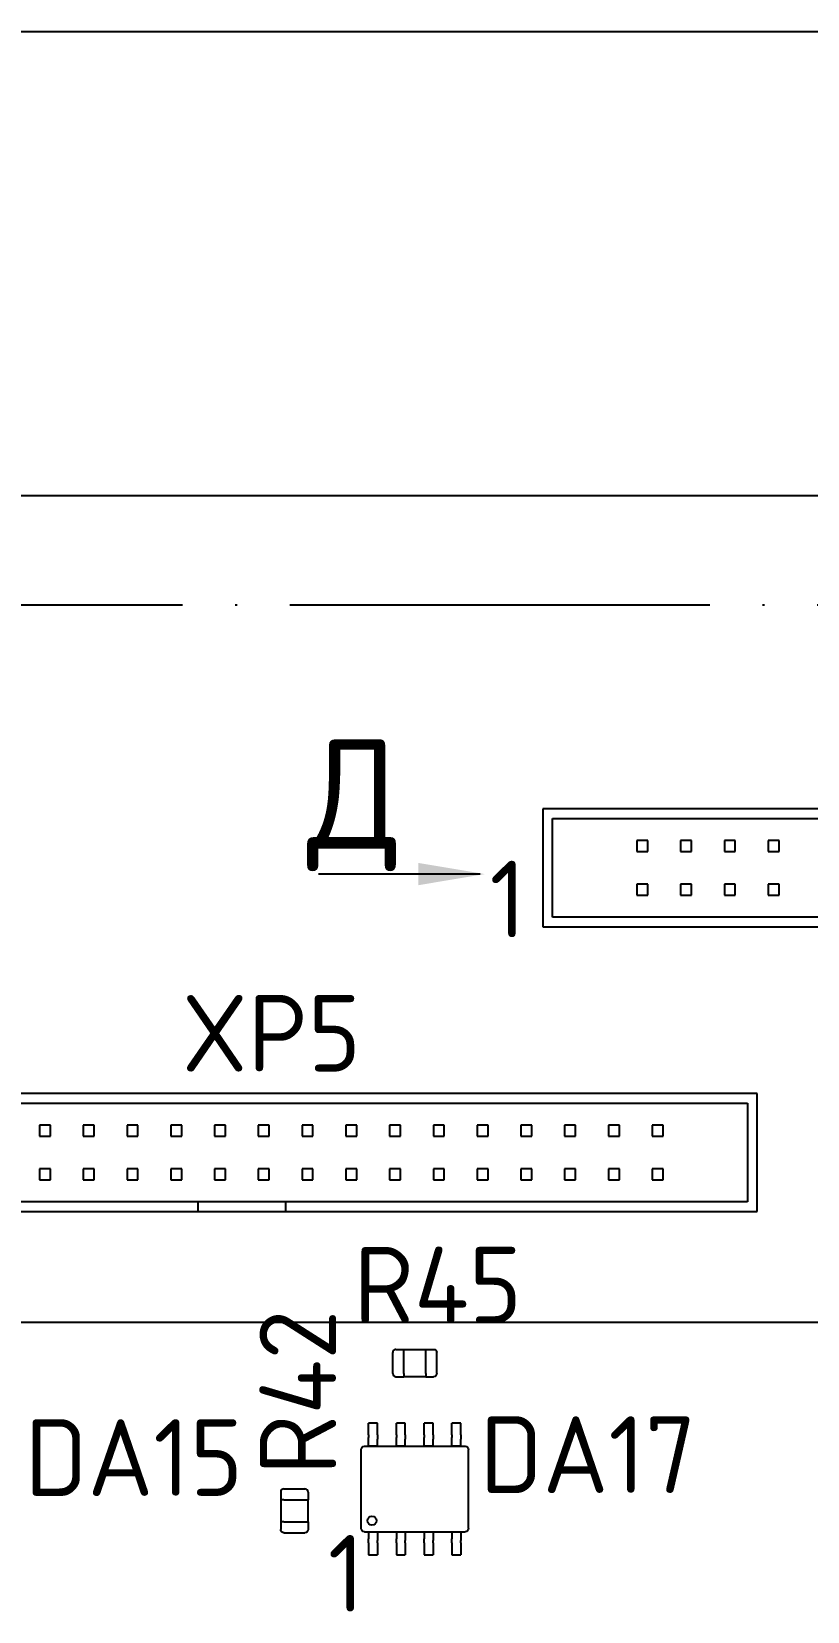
# Model space of a CAD drawing. Extents: x -34 to 51106, y -14166 to 1700.
# Drawn here: x 1115.7 to 1151.1, y 157.1 to 229.2 of the extents above; entities that cross this region are included whole.
import ezdxf

# ---------------------------------------------------------------- set-up
doc = ezdxf.new("R2010")
doc.units = 0
doc.linetypes.add('ACAD_ISO04W100', pattern=[30, 24, -3, 0, -3])
doc.layers.get('0').update_dxf_attribs({"linetype": 'CONTINUOUS'})
for name, color, linetype in [('ВИДЫ', 30, 'CONTINUOUS'), ('РАЗМЕРЫ', 2, 'CONTINUOUS'), ('ТЕКСТ', 4, 'CONTINUOUS')]:
    doc.layers.add(name, color=color, linetype=linetype)
doc.styles.add('GOST_TYPE_B', font='GOST_B.TTF', dxfattribs={"height": 3.5})

msp = doc.modelspace()

# ---------------------------------------------------------------- linework, layer by layer
at = {"linetype": 'CONTINUOUS'}
for p, q in [((1051.7956, 208.0423), (1331.7956, 208.0423)), ((1139.0457, 193.7423), (1139.0457, 188.3423)), ((1186.1457, 193.7423), (1139.0457, 193.7423)), ((1139.4957, 193.2923), (1185.6957, 193.2923)), ((1139.4957, 188.7923), (1139.4957, 193.2923)), ((1143.3457, 192.2923), (1143.3457, 191.7923)), ((1143.8457, 192.2923), (1143.3457, 192.2923)), ((1143.8457, 191.7923), (1143.8457, 192.2923)), ((1145.3457, 192.2923), (1145.3457, 191.7923)), ((1145.8457, 192.2923), (1145.3457, 192.2923)), ((1145.8457, 191.7923), (1145.8457, 192.2923)), ((1147.3457, 192.2923), (1147.3457, 191.7923)), ((1147.8457, 192.2923), (1147.3457, 192.2923)), ((1147.8457, 191.7923), (1147.8457, 192.2923)), ((1149.3457, 192.2923), (1149.3457, 191.7923)), ((1149.8457, 192.2923), (1149.3457, 192.2923)), ((1149.8457, 191.7923), (1149.8457, 192.2923)), ((1143.3457, 191.7923), (1143.8457, 191.7923)), ((1145.3457, 191.7923), (1145.8457, 191.7923)), ((1147.3457, 191.7923), (1147.8457, 191.7923)), ((1149.3457, 191.7923), (1149.8457, 191.7923)), ((1143.3457, 190.2923), (1143.3457, 189.7923)), ((1143.8457, 190.2923), (1143.3457, 190.2923)), ((1143.3457, 189.7923), (1143.8457, 189.7923)), ((1143.8457, 189.7923), (1143.8457, 190.2923)), ((1145.3457, 190.2923), (1145.3457, 189.7923)), ((1145.8457, 190.2923), (1145.3457, 190.2923)), ((1145.3457, 189.7923), (1145.8457, 189.7923)), ((1145.8457, 189.7923), (1145.8457, 190.2923)), ((1147.3457, 190.2923), (1147.3457, 189.7923)), ((1147.8457, 190.2923), (1147.3457, 190.2923)), ((1147.3457, 189.7923), (1147.8457, 189.7923)), ((1147.8457, 189.7923), (1147.8457, 190.2923)), ((1149.3457, 190.2923), (1149.3457, 189.7923)), ((1149.8457, 190.2923), (1149.3457, 190.2923)), ((1149.3457, 189.7923), (1149.8457, 189.7923)), ((1149.8457, 189.7923), (1149.8457, 190.2923)), ((1139.0457, 188.3423), (1160.5957, 188.3423)), ((1160.5957, 188.7923), (1139.4957, 188.7923)), ((1148.8457, 180.7423), (1101.7457, 180.7423)), ((1148.8457, 175.3423), (1148.8457, 180.7423)), ((1102.1957, 180.2923), (1148.3957, 180.2923)), ((1148.3957, 180.2923), (1148.3957, 175.7923)), ((1116.0457, 179.2923), (1116.0457, 178.7923)), ((1116.5457, 179.2923), (1116.0457, 179.2923)), ((1116.5457, 178.7923), (1116.5457, 179.2923)), ((1118.0457, 179.2923), (1118.0457, 178.7923)), ((1118.5457, 179.2923), (1118.0457, 179.2923)), ((1118.5457, 178.7923), (1118.5457, 179.2923)), ((1120.0457, 179.2923), (1120.0457, 178.7923)), ((1120.5457, 179.2923), (1120.0457, 179.2923)), ((1120.5457, 178.7923), (1120.5457, 179.2923)), ((1122.0457, 179.2923), (1122.0457, 178.7923)), ((1122.5457, 179.2923), (1122.0457, 179.2923)), ((1122.5457, 178.7923), (1122.5457, 179.2923)), ((1124.0457, 179.2923), (1124.0457, 178.7923)), ((1124.5457, 179.2923), (1124.0457, 179.2923)), ((1124.5457, 178.7923), (1124.5457, 179.2923)), ((1126.0457, 179.2923), (1126.0457, 178.7923)), ((1126.5457, 179.2923), (1126.0457, 179.2923)), ((1126.5457, 178.7923), (1126.5457, 179.2923)), ((1128.0457, 179.2923), (1128.0457, 178.7923)), ((1128.5457, 179.2923), (1128.0457, 179.2923)), ((1128.5457, 178.7923), (1128.5457, 179.2923)), ((1130.0457, 179.2923), (1130.0457, 178.7923)), ((1130.5457, 179.2923), (1130.0457, 179.2923)), ((1130.5457, 178.7923), (1130.5457, 179.2923)), ((1132.0457, 179.2923), (1132.0457, 178.7923)), ((1132.5457, 179.2923), (1132.0457, 179.2923)), ((1132.5457, 178.7923), (1132.5457, 179.2923)), ((1134.0457, 179.2923), (1134.0457, 178.7923)), ((1134.5457, 179.2923), (1134.0457, 179.2923)), ((1134.5457, 178.7923), (1134.5457, 179.2923)), ((1136.0457, 179.2923), (1136.0457, 178.7923)), ((1136.5457, 179.2923), (1136.0457, 179.2923)), ((1136.5457, 178.7923), (1136.5457, 179.2923)), ((1138.0457, 179.2923), (1138.0457, 178.7923)), ((1138.5457, 179.2923), (1138.0457, 179.2923)), ((1138.5457, 178.7923), (1138.5457, 179.2923)), ((1140.0457, 179.2923), (1140.0457, 178.7923)), ((1140.5457, 179.2923), (1140.0457, 179.2923)), ((1140.5457, 178.7923), (1140.5457, 179.2923)), ((1142.0457, 179.2923), (1142.0457, 178.7923)), ((1142.5457, 179.2923), (1142.0457, 179.2923)), ((1142.5457, 178.7923), (1142.5457, 179.2923)), ((1144.0457, 179.2923), (1144.0457, 178.7923)), ((1144.5457, 179.2923), (1144.0457, 179.2923)), ((1144.5457, 178.7923), (1144.5457, 179.2923)), ((1116.0457, 178.7923), (1116.5457, 178.7923)), ((1118.0457, 178.7923), (1118.5457, 178.7923)), ((1120.0457, 178.7923), (1120.5457, 178.7923)), ((1122.0457, 178.7923), (1122.5457, 178.7923)), ((1124.0457, 178.7923), (1124.5457, 178.7923)), ((1126.0457, 178.7923), (1126.5457, 178.7923)), ((1128.0457, 178.7923), (1128.5457, 178.7923)), ((1130.0457, 178.7923), (1130.5457, 178.7923)), ((1132.0457, 178.7923), (1132.5457, 178.7923)), ((1134.0457, 178.7923), (1134.5457, 178.7923)), ((1136.0457, 178.7923), (1136.5457, 178.7923)), ((1138.0457, 178.7923), (1138.5457, 178.7923)), ((1140.0457, 178.7923), (1140.5457, 178.7923)), ((1142.0457, 178.7923), (1142.5457, 178.7923)), ((1144.0457, 178.7923), (1144.5457, 178.7923)), ((1116.0457, 177.2923), (1116.0457, 176.7923)), ((1116.5457, 177.2923), (1116.0457, 177.2923)), ((1116.0457, 176.7923), (1116.5457, 176.7923)), ((1116.5457, 176.7923), (1116.5457, 177.2923)), ((1118.0457, 177.2923), (1118.0457, 176.7923)), ((1118.5457, 177.2923), (1118.0457, 177.2923)), ((1118.0457, 176.7923), (1118.5457, 176.7923)), ((1118.5457, 176.7923), (1118.5457, 177.2923)), ((1120.0457, 177.2923), (1120.0457, 176.7923)), ((1120.5457, 177.2923), (1120.0457, 177.2923)), ((1120.0457, 176.7923), (1120.5457, 176.7923)), ((1120.5457, 176.7923), (1120.5457, 177.2923)), ((1122.0457, 177.2923), (1122.0457, 176.7923)), ((1122.5457, 177.2923), (1122.0457, 177.2923)), ((1122.0457, 176.7923), (1122.5457, 176.7923)), ((1122.5457, 176.7923), (1122.5457, 177.2923)), ((1124.0457, 177.2923), (1124.0457, 176.7923)), ((1124.5457, 177.2923), (1124.0457, 177.2923)), ((1124.0457, 176.7923), (1124.5457, 176.7923)), ((1124.5457, 176.7923), (1124.5457, 177.2923)), ((1126.0457, 177.2923), (1126.0457, 176.7923)), ((1126.5457, 177.2923), (1126.0457, 177.2923)), ((1126.0457, 176.7923), (1126.5457, 176.7923)), ((1126.5457, 176.7923), (1126.5457, 177.2923)), ((1128.0457, 177.2923), (1128.0457, 176.7923)), ((1128.5457, 177.2923), (1128.0457, 177.2923)), ((1128.0457, 176.7923), (1128.5457, 176.7923)), ((1128.5457, 176.7923), (1128.5457, 177.2923)), ((1130.0457, 177.2923), (1130.0457, 176.7923)), ((1130.5457, 177.2923), (1130.0457, 177.2923)), ((1130.0457, 176.7923), (1130.5457, 176.7923)), ((1130.5457, 176.7923), (1130.5457, 177.2923)), ((1132.0457, 177.2923), (1132.0457, 176.7923)), ((1132.5457, 177.2923), (1132.0457, 177.2923)), ((1132.0457, 176.7923), (1132.5457, 176.7923)), ((1132.5457, 176.7923), (1132.5457, 177.2923)), ((1134.0457, 177.2923), (1134.0457, 176.7923)), ((1134.5457, 177.2923), (1134.0457, 177.2923)), ((1134.0457, 176.7923), (1134.5457, 176.7923)), ((1134.5457, 176.7923), (1134.5457, 177.2923)), ((1136.0457, 177.2923), (1136.0457, 176.7923)), ((1136.5457, 177.2923), (1136.0457, 177.2923)), ((1136.0457, 176.7923), (1136.5457, 176.7923)), ((1136.5457, 176.7923), (1136.5457, 177.2923)), ((1138.0457, 177.2923), (1138.0457, 176.7923)), ((1138.5457, 177.2923), (1138.0457, 177.2923)), ((1138.0457, 176.7923), (1138.5457, 176.7923)), ((1138.5457, 176.7923), (1138.5457, 177.2923)), ((1140.0457, 177.2923), (1140.0457, 176.7923)), ((1140.5457, 177.2923), (1140.0457, 177.2923)), ((1140.0457, 176.7923), (1140.5457, 176.7923)), ((1140.5457, 176.7923), (1140.5457, 177.2923)), ((1142.0457, 177.2923), (1142.0457, 176.7923)), ((1142.5457, 177.2923), (1142.0457, 177.2923)), ((1142.0457, 176.7923), (1142.5457, 176.7923)), ((1142.5457, 176.7923), (1142.5457, 177.2923)), ((1144.0457, 177.2923), (1144.0457, 176.7923)), ((1144.5457, 177.2923), (1144.0457, 177.2923)), ((1144.0457, 176.7923), (1144.5457, 176.7923)), ((1144.5457, 176.7923), (1144.5457, 177.2923)), ((1101.7457, 175.3423), (1123.2957, 175.3423)), ((1123.2957, 175.7923), (1102.1957, 175.7923)), ((1127.2957, 175.7923), (1123.2957, 175.7923)), ((1123.2957, 175.3423), (1123.2957, 175.7923)), ((1123.2957, 175.3423), (1127.2957, 175.3423)), ((1127.2957, 175.7923), (1127.2957, 175.3423)), ((1148.3957, 175.7923), (1127.2957, 175.7923)), ((1127.2957, 175.3423), (1148.8457, 175.3423)), ((1132.1906, 167.9482), (1132.1906, 168.9042)), ((1132.3376, 169.0512), (1132.6906, 169.0512)), ((1132.6906, 168.9042), (1132.6906, 169.0512)), ((1132.6906, 169.0387), (1133.7006, 169.0387)), ((1132.6906, 167.9482), (1132.6906, 168.9042)), ((1133.7006, 169.0512), (1134.0536, 169.0512)), ((1133.7006, 168.9042), (1133.7006, 169.0512)), ((1133.7006, 167.9482), (1133.7006, 168.9042)), ((1134.2006, 167.9482), (1134.2006, 168.9042)), ((1132.3376, 167.8012), (1132.6906, 167.8012)), ((1132.6906, 167.9482), (1132.6906, 167.8012)), ((1132.6906, 167.8137), (1133.7006, 167.8137)), ((1133.7006, 167.9482), (1133.7006, 167.8012)), ((1133.7006, 167.8012), (1134.0536, 167.8012)), ((1131.0874, 165.1416), (1131.0874, 165.6876)), ((1131.4938, 165.6876), (1131.0874, 165.6876)), ((1131.4938, 165.1416), (1131.4938, 165.6876)), ((1132.3574, 165.1416), (1132.3574, 165.6876)), ((1132.7638, 165.6876), (1132.3574, 165.6876)), ((1132.7638, 165.1416), (1132.7638, 165.6876)), ((1133.6274, 165.1416), (1133.6274, 165.6876)), ((1134.0338, 165.6876), (1133.6274, 165.6876)), ((1134.0338, 165.1416), (1134.0338, 165.6876)), ((1134.8974, 165.1416), (1134.8974, 165.6876)), ((1135.3038, 165.6876), (1134.8974, 165.6876)), ((1135.3038, 165.1416), (1135.3038, 165.6876)), ((1130.8946, 164.632), (1130.8969, 164.632)), ((1130.8969, 164.632), (1135.4943, 164.632)), ((1131.0874, 165.1416), (1131.0874, 165.0254)), ((1131.0874, 164.9575), (1131.0874, 165.0254)), ((1131.0874, 164.6323), (1131.0874, 164.9575)), ((1131.0874, 164.632), (1131.0874, 164.6323)), ((1131.4938, 164.632), (1131.0874, 164.632)), ((1131.4938, 165.1416), (1131.4938, 165.0254)), ((1131.4938, 165.0254), (1131.4938, 164.9575)), ((1131.4938, 164.6323), (1131.4938, 164.9575)), ((1131.4938, 164.632), (1131.4938, 164.6323)), ((1132.3574, 165.1416), (1132.3574, 165.0254)), ((1132.3574, 164.9575), (1132.3574, 165.0254)), ((1132.3574, 164.6323), (1132.3574, 164.9575)), ((1132.3574, 164.632), (1132.3574, 164.6323)), ((1132.7638, 164.632), (1132.3574, 164.632)), ((1132.7638, 165.1416), (1132.7638, 165.0254)), ((1132.7638, 165.0254), (1132.7638, 164.9575)), ((1132.7638, 164.6323), (1132.7638, 164.9575)), ((1132.7638, 164.632), (1132.7638, 164.6323)), ((1133.6274, 165.1416), (1133.6274, 165.0254)), ((1133.6274, 164.9575), (1133.6274, 165.0254)), ((1133.6274, 164.6323), (1133.6274, 164.9575)), ((1133.6274, 164.632), (1133.6274, 164.6323)), ((1134.0338, 164.632), (1133.6274, 164.632)), ((1134.0338, 165.1416), (1134.0338, 165.0254)), ((1134.0338, 165.0254), (1134.0338, 164.9575)), ((1134.0338, 164.6323), (1134.0338, 164.9575)), ((1134.0338, 164.632), (1134.0338, 164.6323)), ((1134.8974, 165.1416), (1134.8974, 165.0254)), ((1134.8974, 164.9575), (1134.8974, 165.0254)), ((1134.8974, 164.6323), (1134.8974, 164.9575)), ((1134.8974, 164.632), (1134.8974, 164.6323)), ((1135.3038, 164.632), (1134.8974, 164.632)), ((1135.3038, 165.1416), (1135.3038, 165.0254)), ((1135.3038, 165.0254), (1135.3038, 164.9575)), ((1135.3038, 164.6323), (1135.3038, 164.9575)), ((1135.3038, 164.632), (1135.3038, 164.6323)), ((1135.4943, 164.632), (1135.4967, 164.632)), ((1130.7445, 164.4796), (1130.7446, 164.4819)), ((1130.7445, 160.8728), (1130.7445, 164.4796)), ((1135.6467, 164.4819), (1135.6467, 164.4796)), ((1135.6467, 160.8728), (1135.6467, 164.4796)), ((1127.0706, 162.5342), (1127.0706, 162.1812)), ((1127.2176, 162.6812), (1128.1736, 162.6812)), ((1128.3206, 162.5342), (1128.3206, 162.1812)), ((1127.2176, 162.1812), (1127.0706, 162.1812)), ((1127.0831, 162.1812), (1127.0831, 161.1712)), ((1127.2176, 162.1812), (1128.1736, 162.1812)), ((1128.1736, 162.1812), (1128.3206, 162.1812)), ((1128.3081, 162.1812), (1128.3081, 161.1712)), ((1127.0706, 161.1712), (1127.0706, 160.8182)), ((1127.2176, 161.1712), (1127.0706, 161.1712)), ((1127.2176, 161.1712), (1128.1736, 161.1712)), ((1128.1736, 161.1712), (1128.3206, 161.1712)), ((1128.3206, 161.1712), (1128.3206, 160.8182)), ((1127.2176, 160.6712), (1128.1736, 160.6712)), ((1130.7446, 160.8705), (1130.7445, 160.8728)), ((1130.8969, 160.7204), (1130.8946, 160.7204)), ((1130.8969, 160.7204), (1135.4943, 160.7204)), ((1131.0874, 160.7204), (1131.0874, 160.7201)), ((1131.0874, 160.7204), (1131.4938, 160.7204)), ((1131.0874, 160.7201), (1131.0874, 160.3949)), ((1131.0874, 160.327), (1131.0874, 160.3949)), ((1131.0874, 160.2108), (1131.0874, 160.327)), ((1131.0874, 160.2108), (1131.0874, 159.6648)), ((1131.4938, 160.7204), (1131.4938, 160.7201)), ((1131.4938, 160.7201), (1131.4938, 160.3949)), ((1131.4938, 160.3949), (1131.4938, 160.327)), ((1131.4938, 160.2108), (1131.4938, 160.327)), ((1131.4938, 160.2108), (1131.4938, 159.6648)), ((1132.3574, 160.7204), (1132.3574, 160.7201)), ((1132.3574, 160.7204), (1132.7638, 160.7204)), ((1132.3574, 160.7201), (1132.3574, 160.3949)), ((1132.3574, 160.327), (1132.3574, 160.3949)), ((1132.3574, 160.2108), (1132.3574, 160.327)), ((1132.3574, 160.2108), (1132.3574, 159.6648)), ((1132.7638, 160.7204), (1132.7638, 160.7201)), ((1132.7638, 160.7201), (1132.7638, 160.3949)), ((1132.7638, 160.3949), (1132.7638, 160.327)), ((1132.7638, 160.2108), (1132.7638, 160.327)), ((1132.7638, 160.2108), (1132.7638, 159.6648)), ((1133.6274, 160.7204), (1133.6274, 160.7201)), ((1133.6274, 160.7204), (1134.0338, 160.7204)), ((1133.6274, 160.7201), (1133.6274, 160.3949)), ((1133.6274, 160.327), (1133.6274, 160.3949)), ((1133.6274, 160.2108), (1133.6274, 160.327)), ((1133.6274, 160.2108), (1133.6274, 159.6648)), ((1134.0338, 160.7204), (1134.0338, 160.7201)), ((1134.0338, 160.7201), (1134.0338, 160.3949)), ((1134.0338, 160.3949), (1134.0338, 160.327)), ((1134.0338, 160.2108), (1134.0338, 160.327)), ((1134.0338, 160.2108), (1134.0338, 159.6648)), ((1134.8974, 160.7204), (1134.8974, 160.7201)), ((1134.8974, 160.7204), (1135.3038, 160.7204)), ((1134.8974, 160.7201), (1134.8974, 160.3949)), ((1134.8974, 160.327), (1134.8974, 160.3949)), ((1134.8974, 160.2108), (1134.8974, 160.327)), ((1134.8974, 160.2108), (1134.8974, 159.6648)), ((1135.3038, 160.7204), (1135.3038, 160.7201)), ((1135.3038, 160.7201), (1135.3038, 160.3949)), ((1135.3038, 160.3949), (1135.3038, 160.327)), ((1135.3038, 160.2108), (1135.3038, 160.327)), ((1135.3038, 160.2108), (1135.3038, 159.6648)), ((1135.4967, 160.7204), (1135.4943, 160.7204)), ((1135.6467, 160.8728), (1135.6467, 160.8705)), ((1131.0874, 159.6648), (1131.4938, 159.6648)), ((1132.3574, 159.6648), (1132.7638, 159.6648)), ((1133.6274, 159.6648), (1134.0338, 159.6648)), ((1134.8974, 159.6648), (1135.3038, 159.6648))]:
    msp.add_line(p, q, dxfattribs=at)
msp.add_lwpolyline([(1060.9311, 229.2341), (1191.7968, 229.2341), (1191.7968, 170.2828), (1060.9311, 170.2828)], close=True)
msp.add_circle((1131.242, 161.2296), 0.2034, dxfattribs=at)
for centre, start, end in [((1132.3376, 168.9042), 90.00001, 180.00001), ((1132.3376, 167.9482), 180.00001, 270.00001), ((1127.2176, 162.5342), 90.000001, 180.000001), ((1128.1736, 162.5342), 0.000001, 90.000001)]:
    msp.add_arc(centre, 0.147, start, end, dxfattribs=at)
at = {"linetype": 'CONTINUOUS', "extrusion": (0, 0, -1)}
for centre, start, end in [((-1134.0536, 168.9042), 89.99999, 179.99999), ((-1134.0536, 167.9482), 179.99999, 269.99999), ((-1127.2176, 160.8182), 269.999999, 359.999999), ((-1128.1736, 160.8182), 179.999999, 269.999999)]:
    msp.add_arc(centre, 0.147, start, end, dxfattribs=at)
for centre, major_axis, start_param, end_param in [((1130.8993, 164.4773), (-0.1111, 0.1111), 5.5128337, 7.0535369), ((1135.492, 164.4773), (0.1111, 0.1111), 5.5128337, 7.0535369), ((1130.8993, 160.8751), (0.1111, 0.1111), 2.3712411, 3.9119442), ((1135.492, 160.8751), (-0.1111, 0.1111), 2.3712411, 3.9119442)]:
    msp.add_ellipse(centre, major_axis=major_axis, ratio=0.9703226, start_param=start_param, end_param=end_param, dxfattribs=at)
at = {"layer": 'ВИДЫ', "linetype": 'CONTINUOUS'}
msp.add_line((1136.1822, 190.7588), (1128.8, 190.7588), dxfattribs=at)
msp.add_solid([(1136.4, 190.7588), (1133.3554, 190.2493), (1133.3554, 191.2683)], dxfattribs=at)
at = {"layer": 'РАЗМЕРЫ', "linetype": 'ACAD_ISO04W100', "ltscale": 0.8}
msp.add_line((1194.8843, 203.0423), (1054.6742, 203.0423), dxfattribs=at)

# ---------------------------------------------------------------- texts
at = {"layer": 'ВИДЫ', "linetype": 'CONTINUOUS', "style": 'GOST_TYPE_B'}
msp.add_text('Д', height=5, dxfattribs=at).set_placement((1128.2769, 191.9205))
at = {"layer": 'ТЕКСТ', "style": 'GOST_TYPE_B'}
for s, rotation, p in [('1', 360, (1136.614, 187.8673)), ('R42', 90, (1129.6034, 163.3137))]:
    msp.add_text(s, height=3.5, rotation=rotation, dxfattribs=at).set_placement(p)
for s, p in [('XP5', (1122.5478, 181.7387)), ('R45', (1130.4041, 170.2401)), ('DA17', (1136.1694, 162.4944)), ('DA15', (1115.3694, 162.3605)), ('1', (1129.2266, 157.0731))]:
    msp.add_text(s, height=3.5, dxfattribs=at).set_placement(p)

doc.saveas('drawing.dxf')
